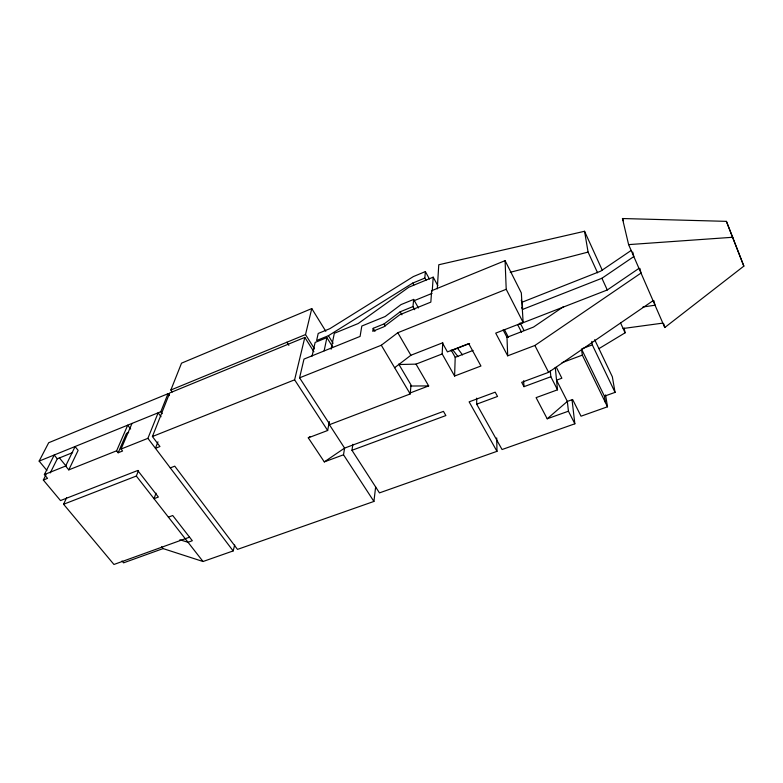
<?xml version="1.0" encoding="UTF-8"?>
<svg xmlns="http://www.w3.org/2000/svg" width="783" height="783" viewBox="0 0 783 783"><rect width="100%" height="100%" fill="white"/><g stroke="black" fill="none" stroke-linecap="round" stroke-linejoin="round"><path stroke-width="1.17" d="M572.07 400.093L574.849 423.799L502.06 449.53L476.681 404.165L476.7 398.136M394.632 367.707L410.879 355.257L442.405 342.895L447.445 351.9L468.723 343.629L480.938 366.013L454.6 376.036L455.207 357.332L451.165 350.079M454.6 376.036L442.17 353.955L442.747 342.465M437.266 288.898L438.774 264.762L584.549 231.279L602.293 270.243M432.236 291.051L433.195 277.162L408.785 287.253L358.203 323.536L334.312 333.294L331.111 349.208M424.826 278.082L425.365 271.584L413.336 276.585L329.868 328.664L318.201 333.45L316.626 340.517L328.4 335.711L412.69 283.103L424.826 278.082L426.001 280.216M418.455 307.964L413.659 299.429L400.994 304.607L385.148 316.528L361.805 326.041L360.092 336.416L303.99 359.084L299.586 377.827L329.878 424.523L410.204 393.957L411.006 384.913L398.704 364.056M414.736 309.716L412.974 306.593L413.659 299.429M170.283 467.901L174.756 466.169L237.494 549.392L373.922 501.433L375.644 486.909M412.974 306.593L400.182 311.791L384.169 323.868L373.178 328.322L372.737 331.307L383.768 326.844L399.849 314.707L430.846 302.121L431.648 290.708L505.084 260.651L521.331 292.93L523.142 322.469L495.717 333.137L507.697 355.825L534.887 345.469L641.013 273.061L639.868 268.373M496.706 437.932L496.98 451.331L379.461 492.889L351.959 450.294L352.879 444.274M373.922 501.433L343.512 454.786L344.589 448.101L328.889 423.906M343.512 454.786L324.299 461.892L308.287 437.834L327.666 430.493L329.33 421.508M324.142 350.784L326.912 337.62L315.128 342.425L312.035 356.177M327.666 430.493L294.614 379.814L304.822 337.414L169.705 392.939L152.411 436.532L159.947 446.525L155.445 448.297L157.951 441.837M314.512 348.846L305.517 334.566L311.771 308.571L181.529 363.165L170.87 390.003L172.299 391.97M161.611 546.749L163.089 548.589L203.032 561.509L233.148 550.929L234.694 545.017M156.042 493.163L154.016 498.702L158.372 497.058L137.73 470.495L60.506 500.572L43.329 480.038L46.04 474.645M46.892 470.436L39.15 461.109L160.818 411.721L167.993 393.712L169.392 395.63M189.555 537.177L113.956 564.474L63.589 504.252L136.33 476.044L138.552 470.446M130.644 429.006L127.717 425.179L116.628 450.802L118.164 452.77L122.588 451.008L121.052 449.041L147.899 438.333L158.127 412.827L161.034 416.752M121.052 449.041L132.024 423.427M118.164 452.77L126.503 433.381L128.666 432.5M63.589 504.252L66.633 497.714M65.645 466.042L68.787 469.888L78.124 450.382L75.08 446.584L65.645 466.042L44.377 474.567L47.538 478.364L43.329 480.038M50.249 472.932L57.296 458.809L72.643 452.603M44.377 474.567L54.223 455.05L57.296 458.809M39.15 461.109L48.673 442.738L167.993 393.712M555.264 367.403L557.516 389.817L536.101 397.637L547.2 418.797L567.342 401.415L572.618 399.506L581.035 416.194L607.5 406.788L605.582 394.916M664.757 327.539L743.85 266.122L726.399 221.354L622.456 218.526L628.612 244.619L664.757 327.539L663.847 323.996M299.586 377.827L381.311 345.234L397.803 332.726L506.21 289.289L505.084 260.651M550.283 370.79L550.84 376.74L523.984 386.675L521.684 382.329L548.589 372.336L653.061 300.692M521.547 332.207L517.739 324.798L607.285 289.974L638.967 268.383M631.206 250.423L600.62 271.192L522.183 302.179L522.633 309.412L601.921 278.268L633.819 256.57L632.733 252.028M324.299 461.892L344.589 448.101L443.452 411.378L445.879 415.558L351.959 450.294M563.643 306.574L533.497 327.079L506.993 337.326L507.697 355.825M308.287 437.834L310.244 436.513M599.005 348.601L625.088 332.814L624.129 328.077M170.87 390.003L305.517 334.566M413.6 300.917L432.069 293.371M68.787 469.888L116.628 450.802M152.411 436.532L294.614 379.814M399.124 364.526L416.027 364.124L442.17 353.955M450.802 350.823L469.624 343.502M455.207 357.332L473.079 350.422M409.392 393.252L428.673 385.911L416.027 364.124M582.552 348.533L592.3 344.872L591.772 341.417M562.057 362.676L582.327 355.12L581.466 348.934L604.427 396.178L605.455 402.599M168.394 517.132L172.73 515.527L192.315 540.73L188.018 542.276L179.855 539.781M476.681 404.165L497.538 396.452L495.199 392.166L469.125 401.845L496.98 451.331M163.089 548.589L123.557 562.84L122.011 560.971M604.427 396.178L615.056 392.371L612.355 376.809L594.669 339.705M547.2 418.797L568.429 411.202L567.342 401.415L556.547 380.176L561.871 378.218L556.4 367.364M510.242 272.308L588.082 252.087L597.595 272.836M642.931 306.995L655.028 305.213L653.883 300.711M623.111 328.508L662.829 323.115M628.612 244.619L732.849 237.259M410.586 386.019L428.673 385.911M59.342 457.83L66.105 466.1M136.33 476.044L203.032 561.509M452.917 350.001L458.006 356.647M457.497 348.249L462.538 354.895M147.899 438.333L233.148 550.929M160.818 411.721L162.247 413.659M286.872 342.24L288.858 345.323M304.822 337.414L313.905 351.782M311.771 308.571L325.826 331.297M328.4 335.711L333.088 343.297M326.912 337.62L332.677 346.908M381.311 345.234L410.204 393.957M373.178 328.322L374.959 331.326M384.169 323.868L385.353 325.885M397.803 332.726L410.879 355.257M400.182 311.791L401.914 314.825M412.69 283.103L413.776 285.051M425.365 271.584L429.427 279.012M433.195 277.162L437.844 285.687M503.097 329.878L506.993 337.326M504.575 329.917L508.421 337.287M520.127 322.899L524.013 330.495M506.21 289.289L523.142 322.469M534.887 345.469L548.589 372.336M550.84 376.74L557.516 389.817M568.429 411.202L574.849 423.799M521.644 307.465L522.633 309.412M521.204 300.241L522.183 302.179M582.327 355.12L607.5 406.788M592.3 344.872L615.056 392.371M601.921 278.268L607.285 289.974M620.616 323.056L625.088 332.814M622.456 218.526L623.425 220.767M743.85 266.122L726.399 221.354M584.549 231.279L588.082 252.087M523.641 380.744L523.984 386.675"/></g></svg>
